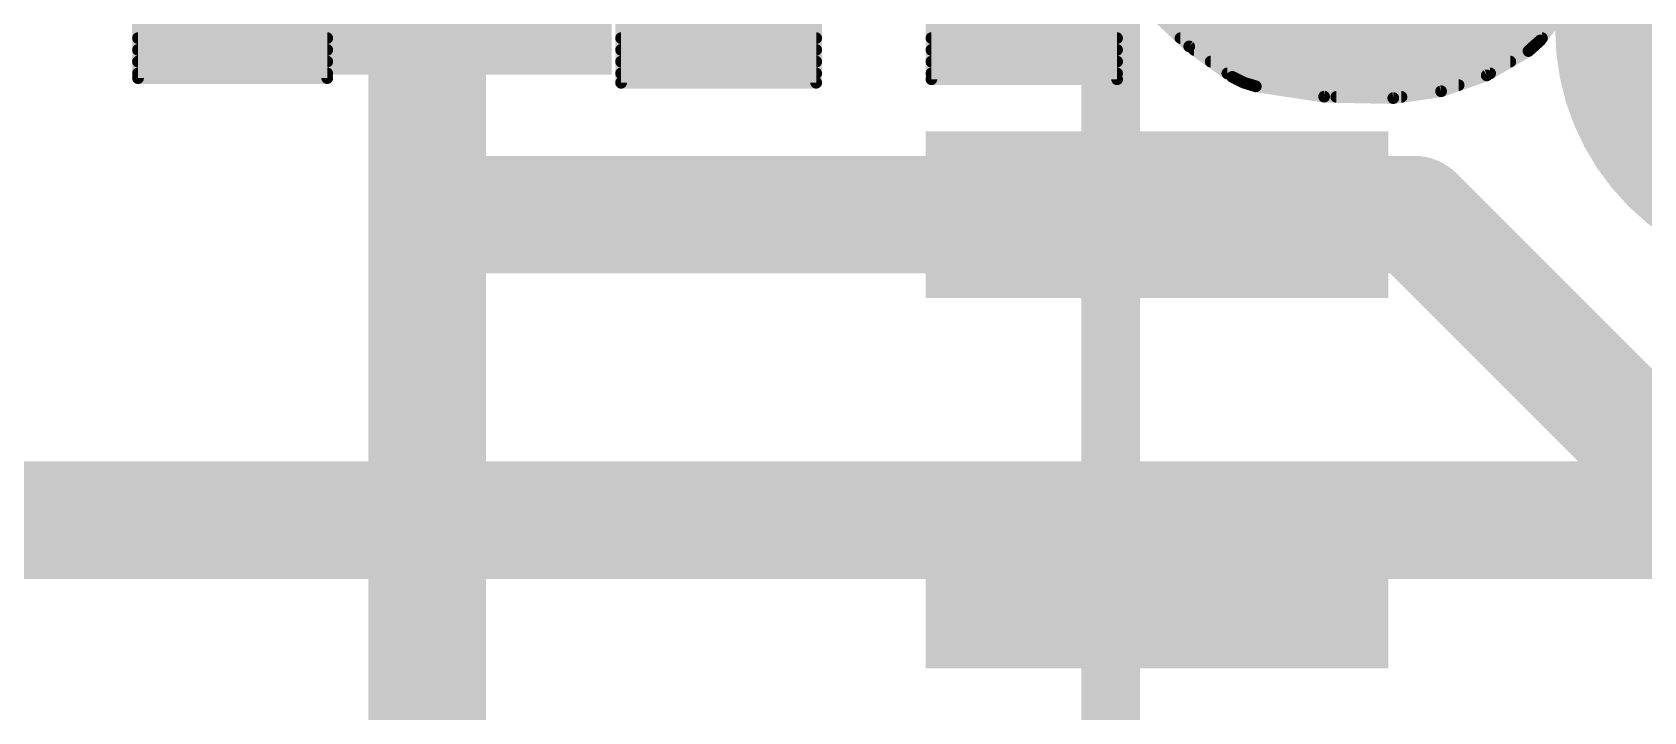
# Model space of a CAD drawing. Extents: x -109 to 32, y -1 to 19.
# Drawn here: x 12.99 to 16.472, y 8.476 to 9.944 of the extents above; entities that cross this region are included whole.
import ezdxf

# ---------------------------------------------------------------- set-up
doc = ezdxf.new("R2010")
doc.units = 0
for name, color, linetype in [('1', 12, 'CONTINUOUS'), ('16', 132, 'CONTINUOUS'), ('21', 53, 'CONTINUOUS'), ('22', 53, 'CONTINUOUS'), ('51', 53, 'CONTINUOUS')]:
    doc.layers.add(name, color=color, linetype=linetype)

# ---------------------------------------------------------------- blocks, each defined once
blk = doc.blocks.new('RECT')
blk.add_solid([(-0.5, -0.5), (0.5, -0.5), (-0.5, 0.5), (0.5, 0.5)])

msp = doc.modelspace()

# ---------------------------------------------------------------- linework, layer by layer
at = {"layer": '1', "const_width": 0.254}
for points in [[(13.843, 9.55), (13.843, 10.3006)], [(15.42, 9.55), (13.843, 9.55)], [(13.843, 9.55), (13.843, 8.255)], [(15.42, 9.55), (15.977, 9.55)], [(15.977, 9.55), (16.637, 8.89)]]:
    msp.add_lwpolyline(points, dxfattribs=at)
at = {"layer": '1', "const_width": 0.127}
for points in [[(13.843, 9.6135, 1), (13.843, 9.4865)], [(13.9065, 9.55, 1), (13.7795, 9.55)], [(15.42, 9.6135, 1), (15.42, 9.4865)], [(15.42, 9.4865, 1), (15.42, 9.6135)], [(16.0219, 9.5949, 1), (15.9321, 9.5051)], [(15.977, 9.4865, 1), (15.977, 9.6135)], [(13.7795, 9.55, 1), (13.9065, 9.55)]]:
    msp.add_lwpolyline(points, format="xyb", dxfattribs=at)
at = {"layer": '16', "const_width": 0.254}
msp.add_lwpolyline([(7.62, 8.89), (19.05, 8.89)], dxfattribs=at)
at = {"layer": '21', "const_width": 0.254}
msp.add_lwpolyline([(16.82, 9.5377, 1), (16.82, 10.3623, 1), (16.82, 9.5377)], format="xyb", dxfattribs=at)
at = {"layer": '22', "const_width": 0.0254}
for points in [[(14.6837, 9.8349), (14.6837, 11.4071)], [(14.6837, 9.8349), (14.6837, 11.4071)], [(14.9327, 9.8425), (14.9327, 11.4046)], [(13.2182, 10.8991), (13.2182, 9.845)], [(13.2182, 10.8991), (13.2182, 9.845)], [(13.6271, 9.845), (13.6271, 10.8102)], [(13.6271, 9.845), (13.6271, 10.8102)], [(14.2621, 10.7721), (14.2621, 9.8349)], [(14.2621, 10.7036), (14.2621, 9.8349)], [(15.334, 10.0813), (15.334, 9.8425)], [(15.4899, 9.9135), (15.4072, 9.9919)], [(16.3144, 10.0148), (16.2484, 9.9263)], [(13.2182, 9.9568), (13.6271, 9.9568)], [(14.2621, 9.9568), (14.6837, 9.9568)], [(14.9327, 9.9568), (15.334, 9.9568)], [(15.4442, 9.9568), (16.2712, 9.9568)], [(13.2182, 9.9314), (13.6271, 9.9314)], [(14.2621, 9.9314), (14.6837, 9.9314)], [(14.9327, 9.9314), (15.334, 9.9314)], [(15.471, 9.9314), (16.2522, 9.9314)], [(15.5829, 9.8476), (15.4899, 9.9135)], [(16.2484, 9.9263), (16.223, 9.9035)], [(13.2182, 9.906), (13.6271, 9.906)], [(13.2182, 9.8806), (13.6271, 9.8806)], [(14.2621, 9.906), (14.6837, 9.906)], [(14.2621, 9.8806), (14.6837, 9.8806)], [(14.9327, 9.906), (15.334, 9.906)], [(14.9327, 9.8806), (15.334, 9.8806)], [(15.5005, 9.906), (16.2258, 9.906)], [(15.5363, 9.8806), (16.1837, 9.8806)], [(16.223, 9.9035), (16.1328, 9.8509)], [(13.2182, 9.8552), (13.6271, 9.8552)], [(13.2182, 9.845), (13.6271, 9.845)], [(13.2182, 9.845), (13.6271, 9.845)], [(14.2621, 9.8552), (14.6837, 9.8552)], [(14.9327, 9.8552), (15.334, 9.8552)], [(15.5722, 9.8552), (16.1402, 9.8552)], [(15.6075, 9.8353), (15.5829, 9.8476)], [(16.1328, 9.8509), (16.0342, 9.8166)], [(14.2621, 9.8349), (14.6837, 9.8349)], [(14.2621, 9.8349), (14.6837, 9.8349)], [(15.334, 9.8425), (14.9327, 9.8425)], [(15.6337, 9.8273), (15.6075, 9.8353)], [(15.6256, 9.8298), (16.0721, 9.8298)], [(15.7815, 9.8049), (15.6337, 9.8273)], [(16.0342, 9.8166), (15.9309, 9.8019)], [(15.9309, 9.8019), (15.7815, 9.8049)], [(15.8078, 9.8044), (15.9485, 9.8044)]]:
    msp.add_lwpolyline(points, dxfattribs=at)
at = {"layer": '22', "const_width": 0.0127}
for points in [[(13.2182, 9.9377, 1), (13.2182, 9.9251)], [(13.6271, 9.9251, 1), (13.6271, 9.9377)], [(14.2621, 9.9377, 1), (14.2621, 9.9251)], [(14.6837, 9.9251, 1), (14.6837, 9.9377)], [(14.9327, 9.9377, 1), (14.9327, 9.9251)], [(15.334, 9.9251, 1), (15.334, 9.9377)], [(15.471, 9.9377, 1), (15.471, 9.9251)], [(15.4936, 9.9187, 1), (15.4862, 9.9083)], [(16.2433, 9.9301, 1), (16.2535, 9.9225)], [(16.2526, 9.9216, 1), (16.2442, 9.931)], [(16.2522, 9.9251, 1), (16.2522, 9.9377)], [(13.2182, 9.887, 1), (13.2182, 9.8743)], [(13.2182, 9.9123, 1), (13.2182, 9.8997)], [(13.6271, 9.8997, 1), (13.6271, 9.9123)], [(13.6271, 9.8743, 1), (13.6271, 9.887)], [(14.2621, 9.887, 1), (14.2621, 9.8743)], [(14.2621, 9.9123, 1), (14.2621, 9.8997)], [(14.6837, 9.8997, 1), (14.6837, 9.9123)], [(14.6837, 9.8743, 1), (14.6837, 9.887)], [(14.9327, 9.887, 1), (14.9327, 9.8743)], [(14.9327, 9.9123, 1), (14.9327, 9.8997)], [(15.334, 9.8997, 1), (15.334, 9.9123)], [(15.334, 9.8743, 1), (15.334, 9.887)], [(15.4855, 9.9089, 1), (15.4943, 9.9181)], [(15.5005, 9.9123, 1), (15.5005, 9.8997)], [(15.5363, 9.887, 1), (15.5363, 9.8743)], [(16.1837, 9.8743, 1), (16.1837, 9.887)], [(16.2188, 9.9082, 1), (16.2272, 9.8988)], [(16.2262, 9.898, 1), (16.2198, 9.909)], [(16.2258, 9.8997, 1), (16.2258, 9.9123)], [(13.2182, 9.8514, 1), (13.2182, 9.8387)], [(13.2182, 9.8514, 1), (13.2182, 9.8387)], [(13.2182, 9.8615, 1), (13.2182, 9.8489)], [(13.6271, 9.8489, 1), (13.6271, 9.8615)], [(13.6271, 9.8387, 1), (13.6271, 9.8514)], [(13.6271, 9.8387, 1), (13.6271, 9.8514)], [(14.2621, 9.8615, 1), (14.2621, 9.8489)], [(14.6837, 9.8489, 1), (14.6837, 9.8615)], [(14.9327, 9.8615, 1), (14.9327, 9.8489)], [(15.334, 9.8489, 1), (15.334, 9.8615)], [(15.5722, 9.8615, 1), (15.5722, 9.8489)], [(15.5857, 9.8533, 1), (15.5801, 9.8419)], [(15.5792, 9.8424, 1), (15.5866, 9.8528)], [(16.1296, 9.8564, 1), (16.136, 9.8454)], [(16.1349, 9.8449, 1), (16.1307, 9.8569)], [(16.1402, 9.8489, 1), (16.1402, 9.8615)], [(13.2119, 9.845, 1), (13.2246, 9.845)], [(13.2119, 9.845, 1), (13.2246, 9.845)], [(13.6208, 9.845, 1), (13.6334, 9.845)], [(13.6208, 9.845, 1), (13.6334, 9.845)], [(14.2621, 9.8413, 1), (14.2621, 9.8286)], [(14.2621, 9.8413, 1), (14.2621, 9.8286)], [(14.2558, 9.8349, 1), (14.2684, 9.8349)], [(14.2558, 9.8349, 1), (14.2684, 9.8349)], [(14.6774, 9.8349, 1), (14.69, 9.8349)], [(14.6774, 9.8349, 1), (14.69, 9.8349)], [(14.6837, 9.8286, 1), (14.6837, 9.8413)], [(14.6837, 9.8286, 1), (14.6837, 9.8413)], [(14.9327, 9.8489, 1), (14.9327, 9.8362)], [(14.9264, 9.8425, 1), (14.939, 9.8425)], [(15.3277, 9.8425, 1), (15.3404, 9.8425)], [(15.334, 9.8362, 1), (15.334, 9.8489)], [(15.6093, 9.8414, 1), (15.6056, 9.8293)], [(15.6046, 9.8297, 1), (15.6103, 9.841)], [(15.6256, 9.8361, 1), (15.6256, 9.8235)], [(15.6347, 9.8336, 1), (15.6327, 9.821)], [(15.6318, 9.8212, 1), (15.6356, 9.8334)], [(16.0322, 9.8226, 1), (16.0363, 9.8106)], [(16.0351, 9.8103, 1), (16.0333, 9.8229)], [(16.0721, 9.8235, 1), (16.0721, 9.8361)], [(15.7816, 9.8113, 1), (15.7813, 9.7986)], [(15.7805, 9.7987, 1), (15.7824, 9.8112)], [(15.8078, 9.8108, 1), (15.8078, 9.7981)], [(15.93, 9.8082, 1), (15.9318, 9.7956)], [(15.9308, 9.7956, 1), (15.931, 9.8082)], [(15.9485, 9.7981, 1), (15.9485, 9.8108)]]:
    msp.add_lwpolyline(points, format="xyb", dxfattribs=at)
at = {"layer": '51', "const_width": 0.127}
msp.add_lwpolyline([(15.32, 11.35), (15.32, 1.35)], dxfattribs=at)

# ---------------------------------------------------------------- block references
at = {"layer": '1', "xscale": 1.1, "rotation": 270}
msp.add_blockref('RECT', (13.7414, 10.4022), dxfattribs=at)
at = {"layer": '1', "yscale": 0.36, "rotation": 180}
for p in [(15.42, 9.55), (15.42, 8.75)]:
    msp.add_blockref('RECT', p, dxfattribs=at)

doc.saveas('drawing.dxf')
